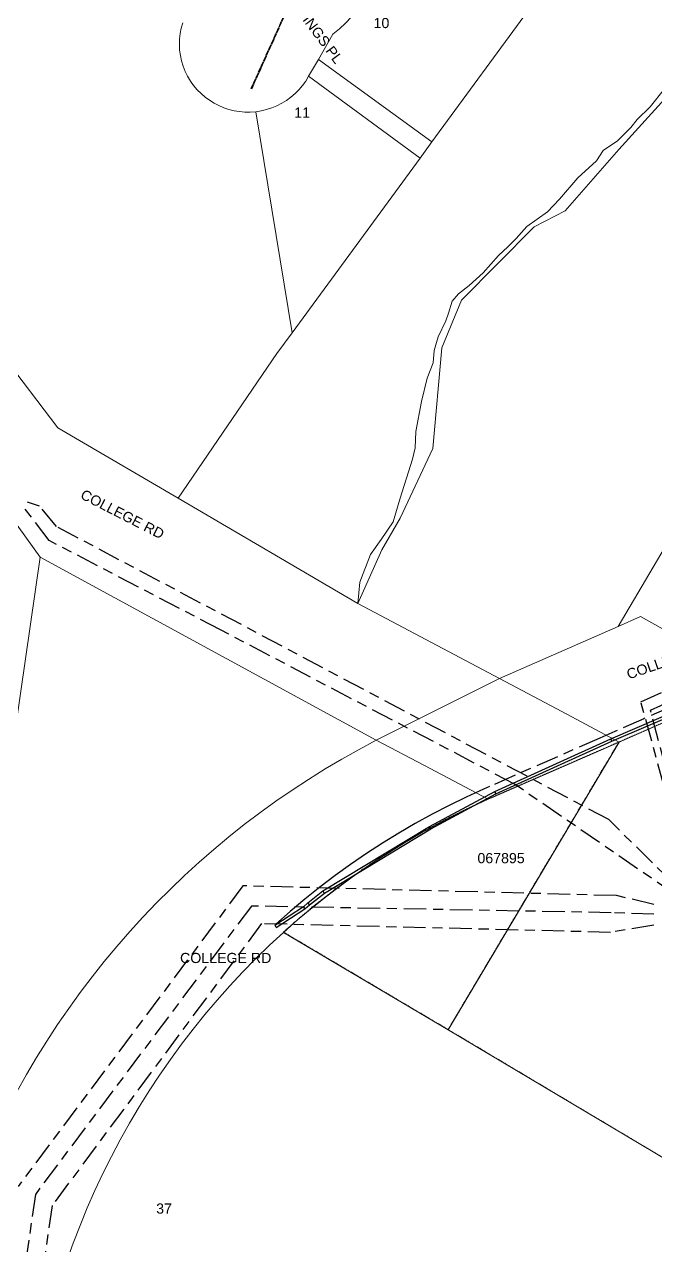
# Model space of a CAD drawing. Header units: metres. Extents: x 299140 to 300955, y 6226202 to 6227439.
# Drawn here: x 299495 to 299607, y 6226787.1 to 6227003.8 of the extents above; entities that cross this region are included whole.
import ezdxf

# ---------------------------------------------------------------- set-up
doc = ezdxf.new("R2010")
doc.units = ezdxf.units.M
for name, pattern in [('Cable Exist OH', [1, 1, 0]), ('Cable Exist UG', [8.2, 4, -1.2, 1.8, -1.2]), ('HIDDEN', [0.375, 0.25, -0.125]), ('HIDDEN2', [0.1875, 0.125, -0.0625])]:
    doc.linetypes.add(name, pattern=pattern)
for name, color, linetype, lineweight in [('Cadastre Land Parcels_SP_EXT', 9, 'Continuous', 5), ('Cadastre Other Property_SP_EXT', 9, 'HIDDEN', 5), ('Cadastre Roads_SP_EXT', 9, 'Continuous', 5)]:
    doc.layers.add(name, color=color, linetype=linetype, lineweight=lineweight)
for name, color, linetype in [('Duct_SP_EXT', 7, 'Continuous'), ('Mains_HV_EXT', 7, 'Continuous'), ('Mains_LV_EXT', 7, 'Continuous'), ('Mains_SL_EXT', 7, 'Continuous')]:
    doc.layers.add(name, color=color, linetype=linetype)
doc.styles.get("Standard").update_dxf_attribs({"font": 'arial.ttf'})

msp = doc.modelspace()

# ---------------------------------------------------------------- linework, layer by layer
at = {"layer": 'Cadastre Land Parcels_SP_EXT', "linetype": 'Continuous'}
for points in [[(299618.14, 6227004.2), (299616.22, 6226999.8), (299609.82, 6226991.82), (299600.51, 6226981.62), (299591, 6226970.7), (299585.52, 6226967.86), (299572.6, 6226954.86), (299569.11, 6226946.39), (299567.54, 6226928.54), (299561.74, 6226916.15), (299558.49, 6226910.56), (299554.19, 6226901.04), (299579.35, 6226887.72), (299600.38, 6226896.97), (299600.38, 6226896.97), (299611.47, 6226915.7), (299616.36, 6226923.96), (299704.15, 6227072.25)], [(299585.14, 6227007.25), (299567.33, 6226982.98), (299565.26, 6226980.07), (299542.52, 6226949.05), (299539.82, 6226945.38), (299522.31, 6226919.72), (299554.19, 6226901.04), (299554.54, 6226904.82), (299554.54, 6226904.82), (299556.43, 6226909.74), (299558.32, 6226912.39), (299560.47, 6226915.55), (299561.74, 6226919.72), (299563.89, 6226926.67), (299564.35, 6226928.67), (299564.5, 6226931.58), (299565.49, 6226936.9), (299566.51, 6226941.02), (299567.56, 6226943.74), (299567.72, 6226945.95), (299568.47, 6226948.36), (299569.81, 6226951.19), (299570.32, 6226952.56), (299570.96, 6226954.71), (299572.09, 6226955.97), (299573.99, 6226957.49), (299576.45, 6226959.72), (299579.17, 6226962.79), (299580.81, 6226964.31), (299582.32, 6226965.82), (299584.22, 6226967.97), (299587.84, 6226970.55), (299590, 6226972.79), (299593.22, 6226976.56), (299596.57, 6226979.62), (299597.73, 6226981.45), (299600.26, 6226983.13), (299602.66, 6226985.53), (299603.8, 6226986.92), (299606.07, 6226989.19), (299608.6, 6226992.35)], [(299493.7, 6226814.39), (299495.4, 6226817.43), (299497.17, 6226820.43), (299499.02, 6226823.38), (299500.92, 6226826.3), (299502.9, 6226829.17), (299504.94, 6226831.99), (299507.04, 6226834.77), (299509.2, 6226837.49), (299511.43, 6226840.17), (299513.72, 6226842.8), (299516.06, 6226845.37), (299518.47, 6226847.89), (299520.93, 6226850.35), (299523.45, 6226852.76), (299526.03, 6226855.11), (299528.65, 6226857.4), (299531.33, 6226859.62), (299534.05, 6226861.79), (299536.83, 6226863.89), (299539.65, 6226865.93), (299542.52, 6226867.91), (299545.43, 6226869.82), (299548.39, 6226871.66), (299551.38, 6226873.43), (299554.42, 6226875.14), (299557.48, 6226876.78), (299557.48, 6226876.78), (299497.84, 6226909.27), (299482.19, 6226801.39)], [(299631.19, 6226789.1), (299570.22, 6226825.34), (299570.22, 6226825.34), (299540.98, 6226842.64), (299538.52, 6226840.38), (299536.12, 6226838.03), (299533.76, 6226835.63), (299531.47, 6226833.17), (299529.24, 6226830.66), (299527.07, 6226828.1), (299524.96, 6226825.48), (299522.91, 6226822.82), (299520.93, 6226820.1), (299519.02, 6226817.34), (299517.17, 6226814.54), (299515.38, 6226811.69), (299513.67, 6226808.8), (299512.03, 6226805.87), (299510.46, 6226802.9), (299508.96, 6226799.89), (299507.53, 6226796.85), (299506.18, 6226793.77), (299504.9, 6226790.66), (299503.69, 6226787.53), (299502.56, 6226784.36)]]:
    msp.add_lwpolyline(points, dxfattribs=at)
for points in [[(299585.14, 6227007.25), (299556.61, 6227010.09), (299555.83, 6227008.78), (299554.98, 6227007.52), (299554.06, 6227006.31), (299553.08, 6227005.15), (299552.03, 6227004.05), (299550.92, 6227003.02), (299549.75, 6227002.05), (299547.23, 6226997.61), (299567.33, 6226982.99), (299585.14, 6227007.25)], [(299567.33, 6226982.99), (299547.23, 6226997.61), (299545.46, 6226994.6), (299565.26, 6226980.07), (299567.33, 6226982.99)], [(299565.26, 6226980.07), (299545.46, 6226994.6), (299544.95, 6226993.76), (299544.38, 6226992.97), (299543.75, 6226992.22), (299543.06, 6226991.53), (299542.32, 6226990.89), (299541.53, 6226990.32), (299540.7, 6226989.81), (299539.83, 6226989.36), (299538.92, 6226988.99), (299537.99, 6226988.69), (299537.04, 6226988.46), (299536.09, 6226988.3), (299542.52, 6226949.05), (299565.26, 6226980.07)], [(299672.72, 6226858.8), (299625.02, 6226887.18), (299600.58, 6226876.45), (299570.22, 6226825.34), (299631.19, 6226789.1), (299646.83, 6226815.31), (299646.98, 6226815.55), (299665.03, 6226845.89), (299672.72, 6226858.8)], [(299570.22, 6226825.34), (299600.58, 6226876.45), (299578.33, 6226866.7), (299577.34, 6226866.28), (299574.29, 6226864.88), (299571.29, 6226863.41), (299568.32, 6226861.86), (299565.38, 6226860.25), (299562.49, 6226858.56), (299559.64, 6226856.81), (299556.83, 6226854.98), (299554.07, 6226853.09), (299551.35, 6226851.13), (299548.69, 6226849.11), (299546.07, 6226847.02), (299543.5, 6226844.87), (299540.98, 6226842.64), (299570.22, 6226825.34)]]:
    msp.add_lwpolyline(points, close=True, dxfattribs=at)
at = {"layer": 'Cadastre Other Property_SP_EXT', "linetype": 'HIDDEN2'}
for points in [[(299672.72, 6226858.8), (299625.02, 6226887.18), (299600.52, 6226876.45), (299570.22, 6226825.43), (299631.19, 6226789.09), (299672.72, 6226858.8)], [(299587.59, 6226854.68), (299600.52, 6226876.45), (299579.33, 6226867.23), (299573.63, 6226864.65), (299569.89, 6226862.78), (299568.96, 6226862.29), (299565.49, 6226860.4), (299561.78, 6226858.22), (299557.59, 6226855.57), (299554.07, 6226853.18), (299552.33, 6226851.93), (299549.93, 6226850.14), (299546.03, 6226847.09), (299540.98, 6226842.74), (299570.22, 6226825.43), (299587.59, 6226854.68)]]:
    msp.add_lwpolyline(points, close=True, dxfattribs=at)
at = {"layer": 'Cadastre Roads_SP_EXT', "linetype": 'Continuous'}
for points in [[(299523.15, 6227004.12), (299522.87, 6227003.17), (299522.68, 6227002.2), (299522.57, 6227001.23), (299522.53, 6227000.25), (299522.57, 6226999.26), (299522.7, 6226998.29), (299522.9, 6226997.33), (299523.19, 6226996.39), (299523.55, 6226995.48), (299523.98, 6226994.6), (299524.49, 6226993.76), (299525.06, 6226992.96), (299525.7, 6226992.22), (299526.37, 6226991.53), (299527.1, 6226990.91), (299527.87, 6226990.34), (299528.69, 6226989.83), (299529.54, 6226989.39), (299530.42, 6226989.02), (299531.33, 6226988.72), (299532.26, 6226988.49), (299533.21, 6226988.33), (299534.16, 6226988.25), (299535.12, 6226988.25), (299536.09, 6226988.3), (299537.04, 6226988.46), (299537.99, 6226988.69), (299538.92, 6226988.99), (299539.83, 6226989.36), (299540.7, 6226989.81), (299541.53, 6226990.32), (299542.32, 6226990.89), (299543.06, 6226991.53), (299543.75, 6226992.22), (299544.38, 6226992.97), (299544.95, 6226993.76), (299545.46, 6226994.6), (299547.23, 6226997.61), (299549.75, 6227002.05), (299550.92, 6227003.02), (299552.03, 6227004.05)], [(299502.56, 6226784.36), (299503.69, 6226787.53), (299504.9, 6226790.66), (299506.18, 6226793.77), (299507.53, 6226796.85), (299508.96, 6226799.89), (299510.46, 6226802.9), (299512.03, 6226805.87), (299513.67, 6226808.8), (299515.38, 6226811.69), (299517.17, 6226814.54), (299519.02, 6226817.34), (299520.93, 6226820.1), (299522.91, 6226822.82), (299524.96, 6226825.48), (299527.07, 6226828.1), (299529.24, 6226830.66), (299531.47, 6226833.17), (299533.76, 6226835.63), (299536.12, 6226838.03), (299538.52, 6226840.38), (299540.98, 6226842.64), (299543.5, 6226844.87), (299546.07, 6226847.02), (299548.69, 6226849.11), (299551.35, 6226851.13), (299554.07, 6226853.09), (299556.83, 6226854.98), (299559.64, 6226856.81), (299562.49, 6226858.56), (299565.38, 6226860.25), (299568.32, 6226861.86), (299571.29, 6226863.41), (299574.29, 6226864.88), (299577.34, 6226866.28), (299566.03, 6226872.26), (299557.48, 6226876.78), (299554.42, 6226875.14), (299551.38, 6226873.43), (299548.39, 6226871.66), (299545.43, 6226869.82), (299542.52, 6226867.91), (299539.65, 6226865.93), (299536.83, 6226863.89), (299534.05, 6226861.79), (299531.33, 6226859.62), (299528.65, 6226857.4), (299526.03, 6226855.11), (299523.45, 6226852.76), (299520.93, 6226850.35), (299518.47, 6226847.89), (299516.06, 6226845.37), (299513.72, 6226842.8), (299511.43, 6226840.17), (299509.2, 6226837.49), (299507.04, 6226834.77), (299504.94, 6226831.99), (299502.9, 6226829.17), (299500.92, 6226826.3), (299499.02, 6226823.38), (299497.17, 6226820.43), (299495.4, 6226817.43), (299493.7, 6226814.39)]]:
    msp.add_lwpolyline(points, dxfattribs=at)
for points in [[(299570.02, 6226883.05), (299579.35, 6226887.72), (299554.19, 6226901.04), (299522.31, 6226919.72), (299500.96, 6226932.21), (299491.1, 6226945.23), (299480.94, 6226958.63), (299470.86, 6226971.94), (299460.6, 6226985.44), (299451.78, 6226997.07), (299446.9, 6226993.45), (299440.64, 6226988.8), (299494.03, 6226914.54), (299497.84, 6226909.27), (299557.48, 6226876.78), (299570.02, 6226883.05)], [(299625.02, 6226887.18), (299604.37, 6226898.72), (299600.38, 6226896.97), (299579.35, 6226887.72), (299590.4, 6226881.86), (299600.58, 6226876.45), (299625.02, 6226887.18)]]:
    msp.add_lwpolyline(points, close=True, dxfattribs=at)
at = {"layer": 'Duct_SP_EXT'}
for p, q in [((299599.09, 6226877.04), (299624.25, 6226887.78)), ((299599.28, 6226876.61), (299624.44, 6226887.34)), ((299578.49, 6226867.68), (299599.09, 6226877.04)), ((299578.7, 6226867.25), (299599.28, 6226876.61)), ((299599.09, 6226877.04), (299599.18, 6226876.83)), ((299599.28, 6226876.61), (299599.18, 6226876.83)), ((299566.94, 6226861.44), (299578.49, 6226867.68)), ((299567.17, 6226861.03), (299578.7, 6226867.25)), ((299578.49, 6226867.68), (299578.59, 6226867.46)), ((299578.7, 6226867.25), (299578.59, 6226867.46)), ((299548, 6226850.02), (299566.94, 6226861.44)), ((299566.94, 6226861.44), (299567.05, 6226861.23)), ((299548.27, 6226849.62), (299567.17, 6226861.03)), ((299567.17, 6226861.03), (299567.05, 6226861.23)), ((299545.35, 6226847.91), (299548, 6226850.02)), ((299545.65, 6226847.53), (299548.27, 6226849.62)), ((299548, 6226850.02), (299548.13, 6226849.82)), ((299548.27, 6226849.62), (299548.13, 6226849.82)), ((299539.45, 6226843.96), (299544.54, 6226847.23)), ((299539.71, 6226843.55), (299544.8, 6226846.83)), ((299544.53, 6226847.22), (299545.35, 6226847.91)), ((299544.54, 6226847.23), (299544.53, 6226847.22)), ((299544.53, 6226847.22), (299544.67, 6226847.03)), ((299544.54, 6226847.23), (299544.67, 6226847.03)), ((299544.8, 6226846.83), (299544.67, 6226847.03)), ((299544.81, 6226846.83), (299544.67, 6226847.03)), ((299544.8, 6226846.83), (299544.81, 6226846.83)), ((299544.81, 6226846.83), (299545.65, 6226847.53)), ((299545.35, 6226847.91), (299545.5, 6226847.72)), ((299545.65, 6226847.53), (299545.5, 6226847.72)), ((299539.45, 6226843.96), (299539.58, 6226843.75)), ((299539.71, 6226843.55), (299539.58, 6226843.75))]:
    msp.add_line(p, q, dxfattribs=at)
at = {"layer": 'Mains_HV_EXT', "linetype": 'Cable Exist UG'}
for points in [[(299612.29, 6226848.15), (299610.6, 6226849.31), (299582.13, 6226868.89), (299529.81, 6226896.36), (299499.4, 6226912.22), (299495.07, 6226917.95)], [(299613.46, 6226848.15), (299612.32, 6226849.27), (299598.72, 6226862.68), (299500.74, 6226914.68), (299497.7, 6226918.31), (299495.59, 6226919.02)], [(299614.64, 6226848.15), (299612.87, 6226852.89), (299604.43, 6226883.6), (299626.23, 6226893.17)], [(299615.48, 6226848.15), (299613.85, 6226852.85), (299606.14, 6226882.13), (299627.54, 6226891.52)], [(299606.76, 6226847.63), (299600.08, 6226849.19), (299533.82, 6226850.92), (299493.9, 6226797.57)], [(299606.76, 6226845.89), (299599.14, 6226846.15), (299535.33, 6226847.34), (299496.97, 6226796.17), (299472.91, 6226630.02), (299376.15, 6226557.6), (299360.37, 6226527.61), (299326.08, 6226489.29), (299326.46, 6226473.99), (299316.21, 6226404.81), (299313.05, 6226382.29), (299308.05, 6226365.78), (299301.47, 6226352.45), (299293.96, 6226342.49), (299276.05, 6226323.96), (299268.76, 6226313.2), (299264.94, 6226306.38), (299258.81, 6226290.13), (299245.84, 6226237.16)], [(299606.76, 6226843.93), (299599.03, 6226842.67), (299537.11, 6226844.21), (299499.95, 6226794.19), (299476.31, 6226629.23), (299378.9, 6226555.17), (299365.22, 6226529.06), (299371.07, 6226521.16)]]:
    msp.add_lwpolyline(points, dxfattribs=at)
at = {"layer": 'Mains_LV_EXT', "linetype": 'Cable Exist OH'}
msp.add_lwpolyline([(299548.26, 6227021.24), (299535.31, 6226992.32)], dxfattribs=at)
at = {"layer": 'Mains_LV_EXT', "linetype": 'Cable Exist UG'}
msp.add_lwpolyline([(299624.96, 6226889.3), (299604.97, 6226880.57), (299599.82, 6226878.31), (299597.13, 6226877.13), (299597.13, 6226877.13), (299577.54, 6226868.54), (299576.53, 6226868.11), (299573.44, 6226866.69), (299570.39, 6226865.19), (299567.37, 6226863.63), (299564.4, 6226861.99), (299561.46, 6226860.28), (299558.57, 6226858.5), (299555.72, 6226856.64), (299552.92, 6226854.73), (299550.16, 6226852.74), (299547.46, 6226850.69), (299544.8, 6226848.57), (299542.2, 6226846.39), (299539.66, 6226844.14)], dxfattribs=at)
at = {"layer": 'Mains_SL_EXT', "linetype": 'Cable Exist OH'}
msp.add_lwpolyline([(299548.26, 6227021.24), (299535.23, 6226992.38)], dxfattribs=at)

# ---------------------------------------------------------------- texts
at = {"layer": 'Cadastre Land Parcels_SP_EXT'}
for s, p in [('10', (299557, 6227003.16)), ('11', (299542.92, 6226987.27)), ('37', (299518.41, 6226792.75))]:
    msp.add_text(s, height=1.8, dxfattribs=at).set_placement(p)
at = {"layer": 'Cadastre Other Property_SP_EXT'}
msp.add_text('067895', height=1.8, dxfattribs=at).set_placement((299575.43, 6226854.94))
at = {"layer": 'Cadastre Roads_SP_EXT'}
for s, rotation, p in [('HASTINGS PL', 306.5926, (299540.31, 6227010)), ('COLLEGE RD', 332.9458, (299504.81, 6226919.77)), ('COLLEGE RD', 19.0406, (299602.29, 6226887.54))]:
    msp.add_text(s, height=1.8, rotation=rotation, dxfattribs=at).set_placement(p)
msp.add_text('COLLEGE RD', height=1.8, dxfattribs=at).set_placement((299522.65, 6226837.22))

doc.saveas('drawing.dxf')
